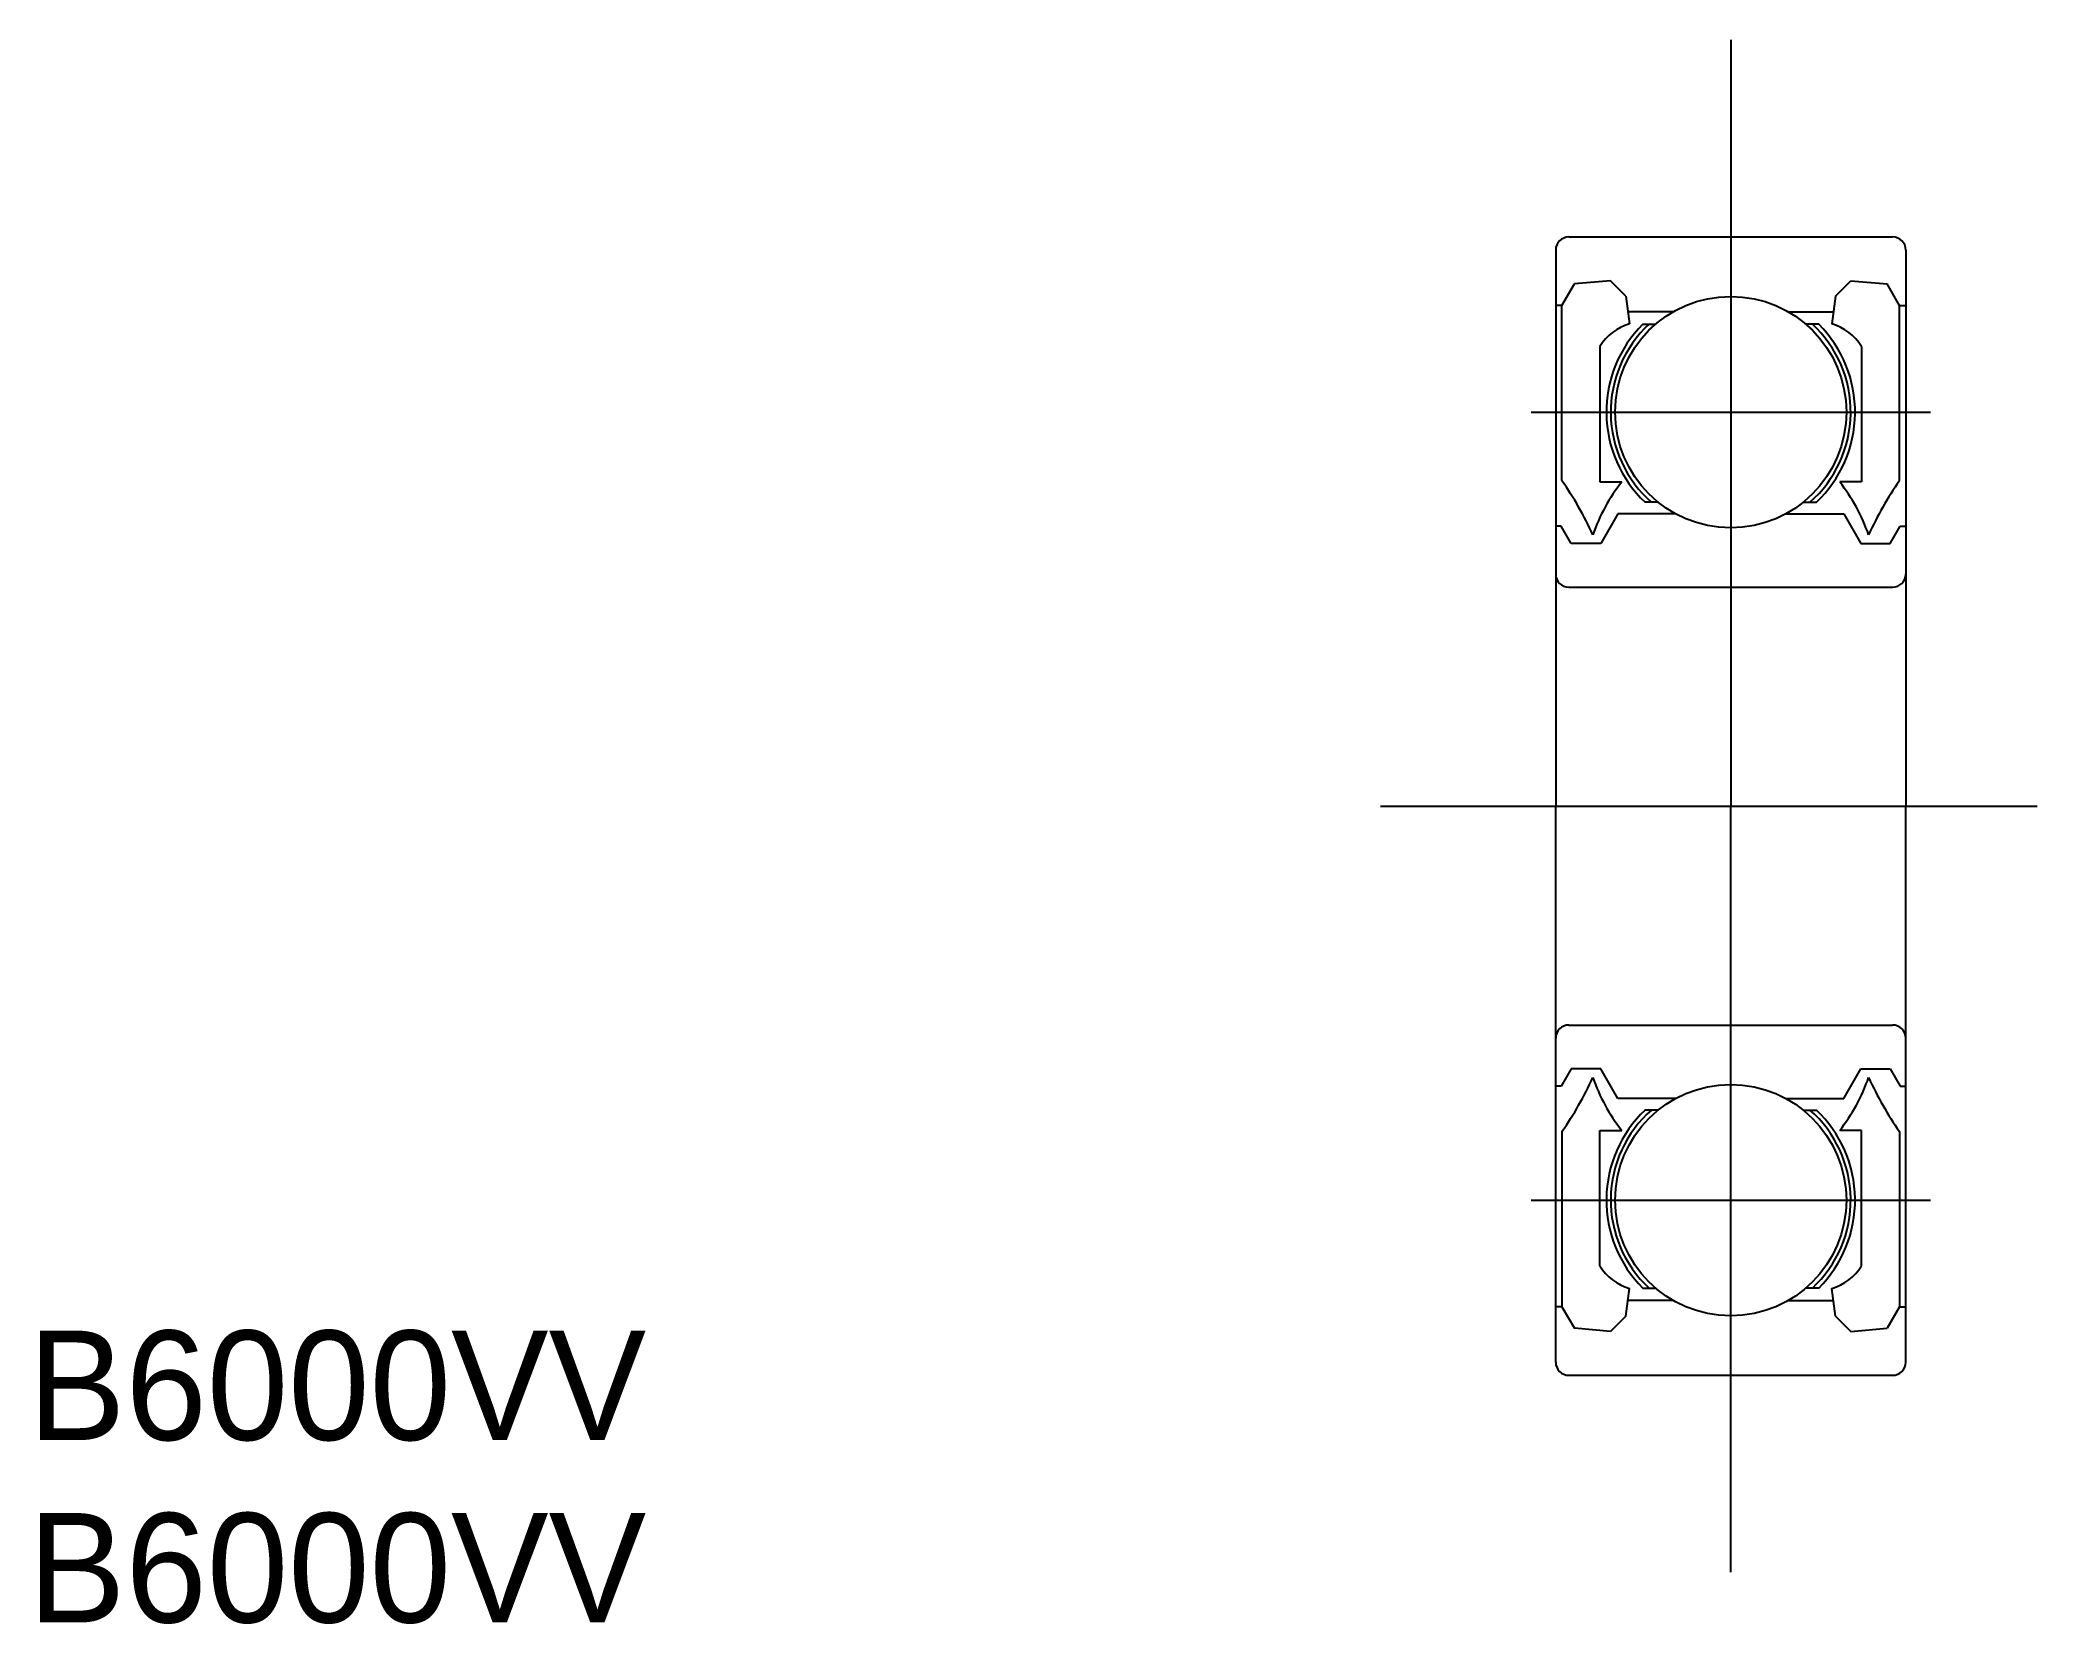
# Model space of a CAD drawing. Extents: x 718.2 to 763.8, y 607.5 to 643.7.
import ezdxf

# ---------------------------------------------------------------- set-up
doc = ezdxf.new("R2010")
doc.units = 0
doc.linetypes.add('CENTER', pattern=[50.8, 31.75, -6.35, 6.35, -6.35])
doc.layers.get('0').update_dxf_attribs({"linetype": 'CONTINUOUS'})
doc.layers.add('CENTER', color=1, linetype='CENTER')

msp = doc.modelspace()

# ---------------------------------------------------------------- linework, layer by layer
at = {"color": 7, "linetype": 'CONTINUOUS'}
for p, q in [((753.15, 639.192), (760.55, 639.192)), ((752.85, 638.892), (752.85, 626.192)), ((760.85, 638.892), (760.85, 626.192)), ((752.993, 637.625), (753.278, 638.119)), ((754.103, 638.192), (753.278, 638.119)), ((754.455, 637.841), (754.103, 638.192)), ((759.245, 637.841), (759.597, 638.192)), ((759.597, 638.192), (760.422, 638.119)), ((760.707, 637.625), (760.422, 638.119)), ((752.993, 637.625), (752.85, 637.625)), ((752.993, 633.626), (752.993, 637.625)), ((754.455, 637.841), (754.536, 637.206)), ((759.245, 637.841), (759.164, 637.206)), ((760.707, 633.626), (760.707, 637.625)), ((760.707, 637.625), (760.85, 637.625)), ((755.535, 637.484), (754.5, 637.484)), ((758.165, 637.484), (759.2, 637.484)), ((753.858, 636.691), (753.858, 633.597)), ((759.842, 636.691), (759.842, 633.597)), ((753.858, 633.597), (754.358, 633.597)), ((759.842, 633.597), (759.342, 633.597)), ((752.976, 632.588), (752.85, 632.588)), ((753.205, 632.192), (752.976, 632.588)), ((754.268, 632.868), (753.878, 632.192)), ((759.432, 632.868), (759.822, 632.192)), ((760.495, 632.192), (760.724, 632.588)), ((760.724, 632.588), (760.85, 632.588)), ((753.878, 632.192), (753.205, 632.192)), ((759.822, 632.192), (760.495, 632.192)), ((752.85, 613.492), (752.85, 626.192)), ((760.85, 613.492), (760.85, 626.192)), ((752.976, 619.795), (752.85, 619.795)), ((753.205, 620.192), (752.976, 619.795)), ((753.878, 620.192), (753.205, 620.192)), ((754.268, 619.516), (753.878, 620.192)), ((759.432, 619.516), (759.822, 620.192)), ((759.822, 620.192), (760.495, 620.192)), ((760.495, 620.192), (760.724, 619.795)), ((760.724, 619.795), (760.85, 619.795)), ((752.993, 618.758), (752.993, 614.758)), ((753.858, 618.787), (754.358, 618.787)), ((753.858, 615.693), (753.858, 618.787)), ((759.842, 618.787), (759.342, 618.787)), ((759.842, 615.693), (759.842, 618.787)), ((760.707, 618.758), (760.707, 614.758)), ((754.455, 614.543), (754.536, 615.178)), ((759.245, 614.543), (759.164, 615.178)), ((752.993, 614.758), (752.85, 614.758)), ((752.993, 614.758), (753.278, 614.265)), ((755.535, 614.9), (754.5, 614.9)), ((758.165, 614.9), (759.2, 614.9)), ((760.707, 614.758), (760.422, 614.265)), ((760.707, 614.758), (760.85, 614.758)), ((754.103, 614.192), (753.278, 614.265)), ((754.455, 614.543), (754.103, 614.192)), ((759.245, 614.543), (759.597, 614.192)), ((759.597, 614.192), (760.422, 614.265)), ((753.15, 613.192), (760.55, 613.192))]:
    msp.add_line(p, q, dxfattribs=at)
for p, q in [((754.839, 637.2), (755.133, 637.2)), ((754.839, 637.2), (755.133, 637.2)), ((758.861, 637.2), (758.567, 637.2)), ((758.861, 637.2), (758.567, 637.2)), ((755.194, 633.132), (754.891, 633.132)), ((758.505, 633.132), (758.809, 633.132)), ((755.592, 632.868), (754.268, 632.868)), ((758.108, 632.868), (759.432, 632.868)), ((753.15, 631.192), (760.55, 631.192)), ((753.15, 621.192), (760.55, 621.192)), ((755.592, 619.516), (754.268, 619.516)), ((758.108, 619.516), (759.432, 619.516)), ((755.194, 619.251), (754.891, 619.251)), ((758.505, 619.251), (758.809, 619.251)), ((754.839, 615.183), (755.133, 615.183)), ((754.839, 615.183), (755.133, 615.183)), ((758.861, 615.183), (758.567, 615.183)), ((758.861, 615.183), (758.567, 615.183))]:
    msp.add_line(p, q)
for centre in [(756.85, 635.192), (756.85, 617.192)]:
    msp.add_circle(centre, 2.642, dxfattribs=at)
for centre, radius, start, end in [((753.15, 638.892), 0.3, 90, 180), ((760.55, 638.892), 0.3, 0, 90), ((754.87, 636.064), 1.19, 106.2645, 148.2193), ((756.85, 635.192), 2.842, 135.0413, 226.4324), ((756.85, 635.192), 2.742, 132.9151, 228.6756), ((756.85, 635.192), 2.742, 311.3244, 47.0849), ((756.85, 635.192), 2.842, 313.5676, 44.9587), ((758.83, 636.064), 1.19, 31.7807, 73.7355), ((746.747, 629.241), 7.631, 24.3687, 35.0655), ((757.745, 630.96), 4.292, 142.0946, 160.5408), ((755.955, 630.96), 4.292, 19.4592, 37.9054), ((766.953, 629.241), 7.631, 144.9345, 155.6313), ((753.15, 631.492), 0.3, 180, 270), ((760.55, 631.492), 0.3, 270, 0), ((753.15, 620.892), 0.3, 90, 180), ((760.55, 620.892), 0.3, 360, 90), ((746.747, 623.142), 7.631, 324.9345, 335.6313), ((757.745, 621.423), 4.292, 199.4592, 217.9054), ((755.955, 621.423), 4.292, 322.0946, 340.5408), ((766.953, 623.142), 7.631, 204.3687, 215.0655), ((756.85, 617.192), 2.842, 133.5676, 224.9587), ((756.85, 617.192), 2.742, 131.3244, 227.0849), ((756.85, 617.192), 2.742, 312.9151, 48.6756), ((756.85, 617.192), 2.842, 315.0413, 46.4324), ((754.87, 616.32), 1.19, 211.7807, 253.7355), ((758.83, 616.32), 1.19, 286.2645, 328.2193), ((753.15, 613.492), 0.3, 180, 270), ((760.55, 613.492), 0.3, 270, 0)]:
    msp.add_arc(centre, radius, start, end, dxfattribs=at)
at = {"layer": 'CENTER', "color": 1, "linetype": 'CENTER'}
for p, q in [((756.85, 643.692), (756.85, 626.192)), ((752.287, 635.192), (761.413, 635.192)), ((748.85, 626.192), (763.85, 626.192)), ((748.85, 626.192), (763.85, 626.192)), ((756.85, 608.692), (756.85, 626.192)), ((752.287, 617.192), (761.413, 617.192))]:
    msp.add_line(p, q, dxfattribs=at)

# ---------------------------------------------------------------- texts
at = {"color": 7, "linetype": 'CONTINUOUS'}
for p in [(717.94, 611.713), (717.94, 607.546)]:
    msp.add_text('B6000VV', height=2.5, dxfattribs=at).set_placement(p)

doc.saveas('drawing.dxf')
